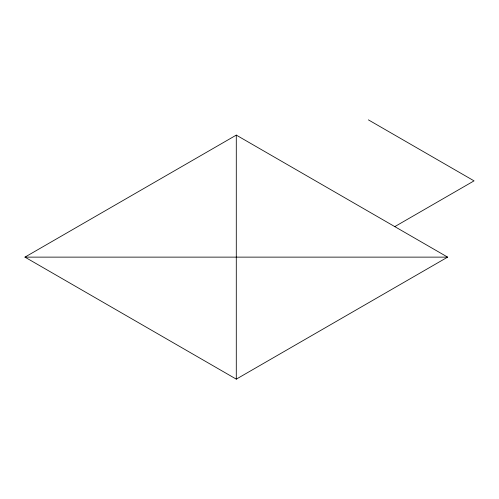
<?xml version="1.0" encoding="UTF-8"?>
<svg xmlns="http://www.w3.org/2000/svg" width="499" height="499" viewBox="0 0 499 499"><rect width="100%" height="100%" fill="white"/><g stroke="black" fill="none" stroke-linecap="round" stroke-linejoin="round"><path stroke-width="0.75" d="M24.95 257.128L236.289 135.11L447.634 257.128L236.289 379.14L24.95 257.128L447.634 257.128M394.796 226.621L474.05 180.863L368.381 119.86M236.289 135.11L236.289 379.14"/></g></svg>
